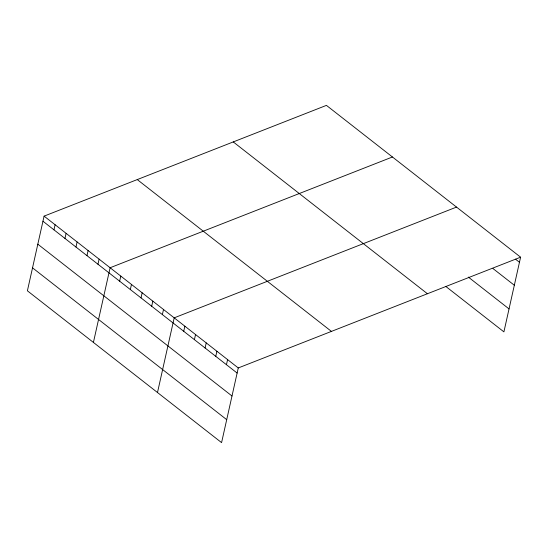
<?xml version="1.0" encoding="UTF-8"?>
<svg xmlns="http://www.w3.org/2000/svg" width="548" height="548" viewBox="0 0 548 548"><rect width="100%" height="100%" fill="white"/><g stroke="black" fill="none" stroke-linecap="round" stroke-linejoin="round"><path stroke-width="0.82" d="M44.093 216.131L27.4 290.81L221.577 442.626L238.27 367.948L520.6 257.19L326.423 105.374L44.093 216.131L238.27 367.948M53.957 229.831L55.095 224.735M64.959 238.435L66.103 233.338M75.967 247.032L77.104 241.942M86.968 255.635L88.105 250.539M97.969 264.239L99.113 259.142M93.42 342.432L110.114 267.746L392.443 156.988M119.656 281.192L120.793 276.096M130.335 289.543L131.472 284.446M141.014 297.893L142.151 292.796M151.693 306.243L152.83 301.147M162.372 314.593L163.51 309.497M157.495 392.526L174.189 317.847L456.525 207.089M183.731 331.293L184.868 326.197M194.41 339.644L195.547 334.547M205.089 347.994L206.226 342.897M215.768 356.344L216.912 351.247M226.447 364.694L227.591 359.598M520.6 257.19L503.907 331.869L445.839 286.467M515.456 259.156L519.463 262.286M492.967 268.547L514.325 285.248M468.321 277.076L509.037 308.908M233.256 141.918L427.433 293.742M137.26 179.58L331.437 331.396M42.956 221.228L237.126 373.044M37.819 244.189L231.996 396.005M32.531 267.849L226.708 419.665"/></g></svg>
